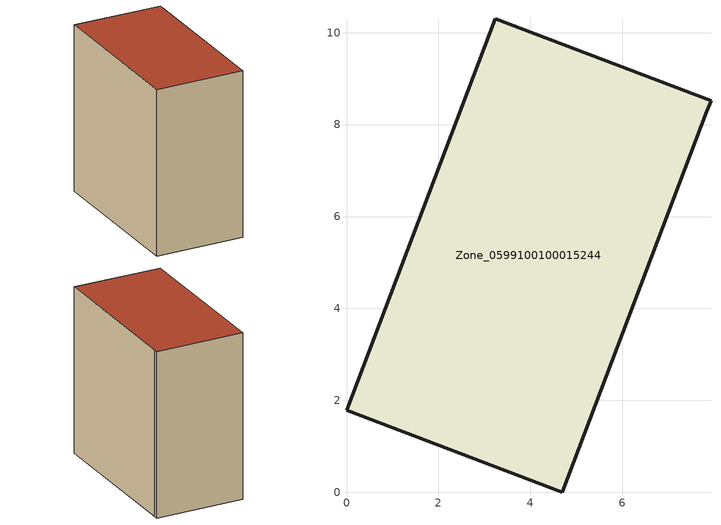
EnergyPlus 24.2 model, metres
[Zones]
Zone_0599100100015244
 floor ground (C_G): 3.24,10.3 7.93,8.52 7.83,8.29 4.7,0 0,1.79 z0
 wall outside (C_F): 0,1.79 4.7,0 7.83,8.29 7.93,8.52 3.24,10.3 0,1.79 z0:9.41
 roof outside (C_R): 7.93,8.52 3.24,10.3 0,1.79 4.7,0 7.83,8.29 z9.41
[BUILDING]
Pand.0599100100015244: North Axis=0; Terrain=City; Loads Convergence Tolerance Value=0.04; Temperature Convergence Tolerance Value=0.4; Solar Distribution=FullExterior; Maximum Number of Warmup Days=25; Minimum Number of Warmup Days=1
[Site:Location]
Rotterdam.The.Hague.AP_ZH_NLD Design_Conditions: Latitude=51.96; Longitude=4.45; Time Zone=1; Elevation=-4.5
[SITE:GROUNDTEMPERATURE:BUILDINGSURFACE]
18, 18, 18, 18, 18, 18, 18, 18, 18, 18, 18, 18
[MATERIAL] Thermal Absorptance=0.9; Solar Absorptance=0.7; Visible Absorptance=0.7
Name | Roughness | Thickness | Conductivity | Density | Specific Heat
G.TC.2015-2018 | MediumSmooth | 0.15 | 0.0428571 | 540 | 1210
F.TC.2015-2018 | Rough | 0.3 | 0.0666667 | 1920 | 840
R.TC.2015-2018 | MediumRough | 0.2 | 0.0333333 | 1500 | 1000
[CONSTRUCTION]
C_G: G.TC.2015-2018
C_F: F.TC.2015-2018
C_R: R.TC.2015-2018
[ZONE]
Zone_0599100100015244: Type=1; Multiplier=1; Ceiling Height=Autocalculate; Volume=Autocalculate; Floor Area=autocalculate; Part of Total Floor Area=Yes
[ZONEINFILTRATION:DESIGNFLOWRATE]
Infil_Zone_0599100100015244: Zone or ZoneList or Space or SpaceList=Zone_0599100100015244; Schedule=AlwaysOn; Design Flow Rate Calculation Method=Flow/Area; Flow Rate per Floor Area=0.0015; Constant Term Coefficient=1; Temperature Term Coefficient=0; Velocity Term Coefficient=0; Velocity Squared Term Coefficient=0
[HVACTEMPLATE:ZONE:IDEALLOADSAIRSYSTEM]
Zone_0599100100015244: Maximum Heating Supply Air Temperature=50; Minimum Cooling Supply Air Temperature=13; Maximum Heating Supply Air Humidity Ratio=0.0156; Minimum Cooling Supply Air Humidity Ratio=0.0077; Heating Limit=NoLimit; Cooling Limit=NoLimit; Dehumidification Control Type=ConstantSensibleHeatRatio; Cooling Sensible Heat Ratio=0.7; Dehumidification Setpoint=60; Humidification Control Type=None; Humidification Setpoint=30; Outdoor Air Method=None; Outdoor Air Flow Rate per Person=0.00944; Outdoor Air Flow Rate per Zone Floor Area=0; Outdoor Air Flow Rate per Zone=0; Demand Controlled Ventilation Type=None; Outdoor Air Economizer Type=NoEconomizer; Heat Recovery Type=None; Sensible Heat Recovery Effectiveness=0.7; Latent Heat Recovery Effectiveness=0.65
[ZONECONTROL:THERMOSTAT]
ThermostatControl_Zone_0599100100015244: Zone or ZoneList=Zone_0599100100015244; Control Type Schedule=DualSetpointControlType; Control 1=Thermostat_Zone_0599100100015244; Temperature Difference Between Cutout And Setpoint=0
[THERMOSTATSETPOINT:DUALSETPOINT]
Thermostat_Zone_0599100100015244: Heating Setpoint Temperature Schedule=HeatingSetpoint_Zone_0599100100015244; Cooling Setpoint Temperature Schedule=CoolingSetpoint_Zone_0599100100015244
[SCHEDULE:COMPACT]
HeatingSetpoint_Zone_0599100100015244: Through: 12/31, For: AllDays, Until: 24:00, 21
CoolingSetpoint_Zone_0599100100015244: Through: 12/31, For: AllDays, Until: 24:00, 24
DualSetpointControlType: Through: 12/31, For: AllDays, Until: 24:00, 4
AlwaysOn: Through: 12/31, For: AllDays, Until: 24:00, 1
